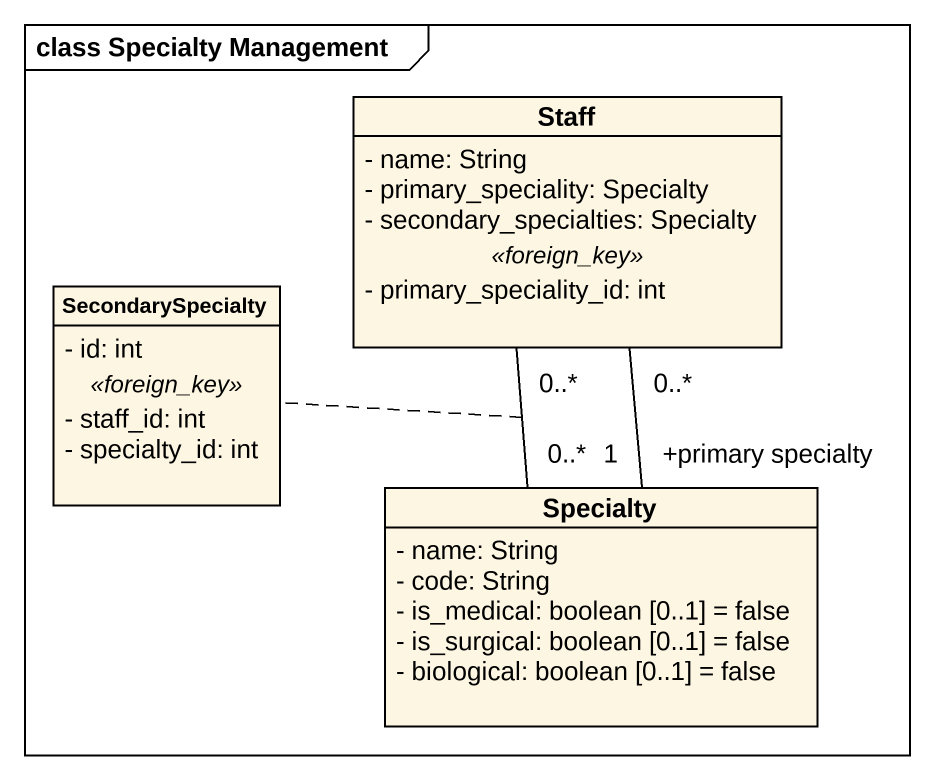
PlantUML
@startuml
mainframe class Specialty Management
hide circle
hide empty members
skinparam classAttributeIconSize 0
class Staff {
  - name: String
  - primary_speciality: Specialty
  - secondary_specialties: Specialty
  .. <<foreign_key>> ..
  - primary_speciality_id: int
}
class SecondarySpecialty {
  - id: int
  .. <<foreign_key>> ..
  - staff_id: int
  - specialty_id: int
}
class Specialty {
  - name: String
  - code: String
  - is_medical: boolean [0..1] = false
  - is_surgical: boolean [0..1] = false
  - biological: boolean [0..1] = false
}
Staff "0..*" -- "0..*" Specialty
(Staff, Specialty) .. SecondarySpecialty
Specialty "+primary specialty\n1" -up- "0..*" Staff
@enduml
